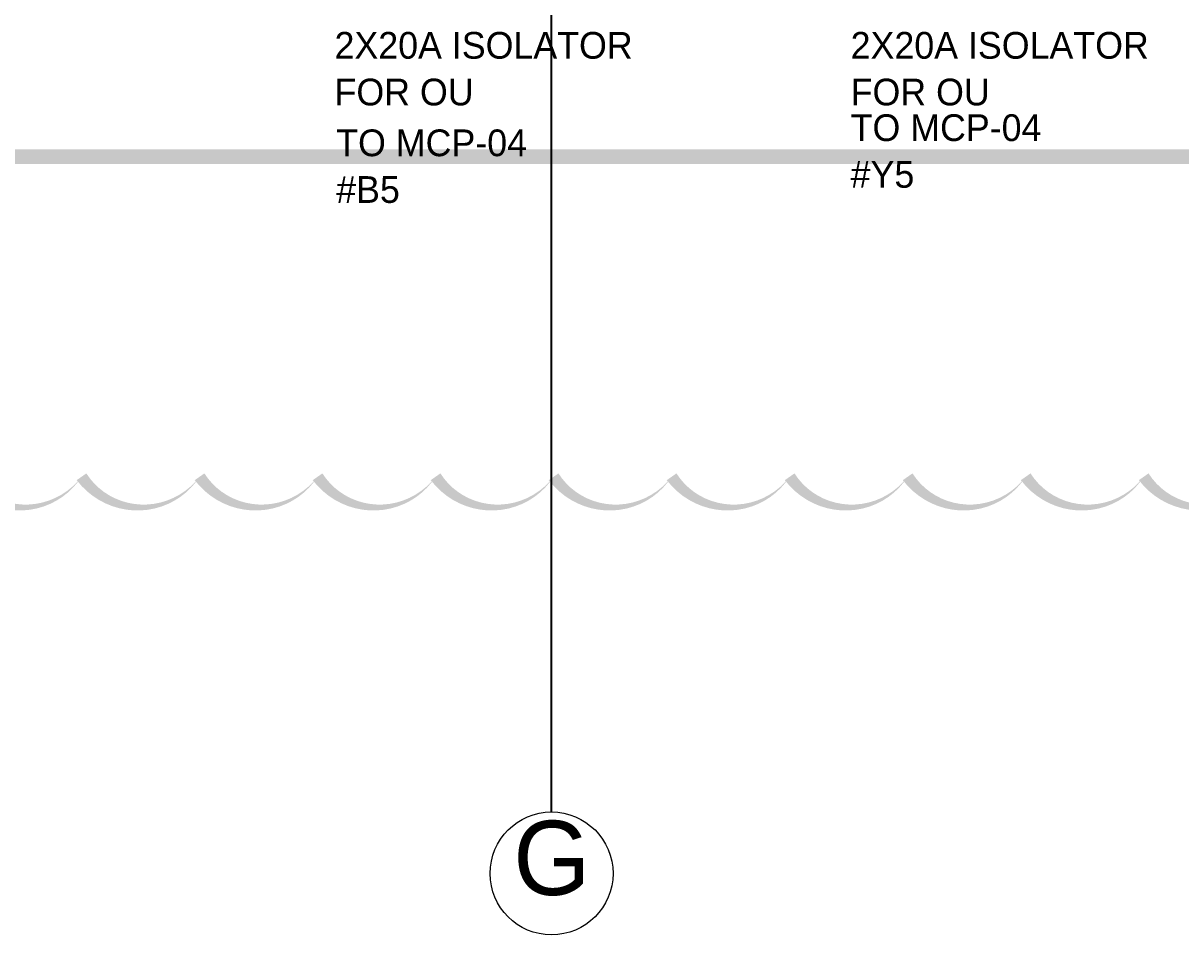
# Model space of a CAD drawing. Header units: metres. Extents: x 75097 to 220695, y -1557923 to -1361206.
# Drawn here: x 126405 to 134201, y -1478125 to -1471984 of the extents above; entities that cross this region are included whole.
import ezdxf

# ---------------------------------------------------------------- set-up
doc = ezdxf.new("R2010")
doc.units = ezdxf.units.M
doc.linetypes.add('DASHED2', pattern=[0.375, 0.25, -0.125])
doc.layers.get('0').update_dxf_attribs({"lineweight": 0})
doc.layers.add('A-100 - Copy$0$axes', color=8, linetype='Continuous')
doc.layers.add('A-100 - Copy$0$AxisBalloons_2', color=8, linetype='Continuous', lineweight=0)
doc.layers.add('A-100 - Copy$0$TEXT', color=8, linetype='Continuous', lineweight=0)
for name, color, linetype, lineweight, true_color in [('E-POWR', 7, 'Continuous', 9, 0x4e7e3e), ('E-POWR-IDEN _1-100_', 7, 'Continuous', 9, 0x4e7e3e), ('REV 01', 7, 'Continuous', 0, 0xe41b4d)]:
    doc.layers.add(name, color=color, linetype=linetype, lineweight=lineweight, true_color=true_color)
doc.styles.add('A-100 - Copy$0$Standard', font='GOTHIC.TTF')
doc.styles.add('Optima_5', font='', dxfattribs={"height": 3.001645})
doc.styles.get('Optima_5').set_extended_font_data('Optima')

# ---------------------------------------------------------------- blocks, each defined once
blk = doc.blocks.new('A-100 - Copy')
at = {"layer": 'A-100 - Copy$0$axes'}
blk.add_line((129963.3, -1477297.4, 0), (129963.3, -1387547.7, 0), dxfattribs=at)
at = {"layer": 'A-100 - Copy$0$AxisBalloons_2'}
blk.add_circle((129963.3, -1477711.3, 0), 413.9, dxfattribs=at)
at = {"layer": 'A-100 - Copy$0$TEXT', "insert": (129705.6, -1477356.7, 0), "char_height": 500, "attachment_point": 1, "style": 'A-100 - Copy$0$Standard'}
blk.add_mtext_dynamic_manual_height_columns('G', width=500, gutter_width=1, heights=[0], dxfattribs=at)

msp = doc.modelspace()

# ---------------------------------------------------------------- linework, layer by layer
at = {"layer": 'E-POWR', "color": 240, "linetype": 'DASHED2', "ltscale": 500, "true_color": 0xf10e52, "const_width": 100}
msp.add_lwpolyline([(151498.3, -1472883.1), (112645.3, -1472883.1), (112645.3, -1475532.7), (108725.3, -1475532.7), (108725.3, -1471773.7), (89402.2, -1471773.7), (89402.2, -1455502.7), (85952.6, -1455502.7), (85952.6, -1438651.4), (97267.4, -1438651.4), (97267.4, -1426702.7)], dxfattribs=at)

# ---------------------------------------------------------------- texts
at = {"layer": 'E-POWR-IDEN _1-100_', "width": 2475.925, "attachment_point": 1, "rotation": 360, "line_spacing_factor": 1.047943, "style": 'Optima_5'}
for s, insert, char_height in [('2X20A ISOLATOR\\PFOR OU', (128501.9, -1472043.1, 0), 180.099), ('2X20A ISOLATOR\\PFOR OU', (131977.7, -1472043.1, 0), 180.099), ('TO MCP-04 \\P#Y5', (131977.7, -1472597.8, 0), 180.1), ('TO MCP-04 \\P#B5', (128513.2, -1472699.9), 180.1)]:
    msp.add_mtext(s, dxfattribs=dict(at, insert=insert, char_height=char_height))

# ---------------------------------------------------------------- next in the draw order: block references
msp.add_blockref('A-100 - Copy', (0, 0))

# ---------------------------------------------------------------- next in the draw order: linework, layer by layer
at = {"layer": 'REV 01', "color": 3, "elevation": 0}
msp.add_lwpolyline([(134745.9, -1475039.4, 0, 79.5, -0.520567), (133951.2, -1475039.4, 0, 79.5, -0.520567), (133156.4, -1475039.4, 0, 79.5, -0.520567), (132361.6, -1475039.4, 0, 79.5, -0.520567), (131566.8, -1475039.4, 0, 79.5, -0.520567), (130772, -1475039.4, 0, 79.5, -0.520567), (129977.2, -1475039.4, 0, 79.5, -0.520567), (129182.4, -1475039.4, 0, 79.5, -0.520567), (128387.6, -1475039.4, 0, 79.5, -0.520567), (127592.9, -1475039.4, 0, 79.5, -0.520567), (126798.1, -1475039.4, 0, 79.5, -0.520567), (126003.3, -1475039.4, 0, 79.5, -0.520567), (125208.5, -1475039.4, 0, 79.5, -0.520567), (124413.7, -1475039.4, 0, 79.5, -0.520567), (123618.9, -1475039.4, 0, 79.5, -0.520567), (122824.1, -1475039.4, 0, 79.5, -0.520567), (122029.3, -1475039.4, 0, 79.5, -0.520567), (121234.6, -1475039.4, 0, 79.5, -0.520567), (120439.8, -1475039.4, 0, 79.5, -0.520567), (119645, -1475039.4, 0, 79.5, -0.520567), (118850.2, -1475039.4, 0, 79.5, -0.520567), (118055.4, -1475039.4, 0, 79.5, -0.520567)], format="xyseb", dxfattribs=at)

doc.saveas('drawing.dxf')
